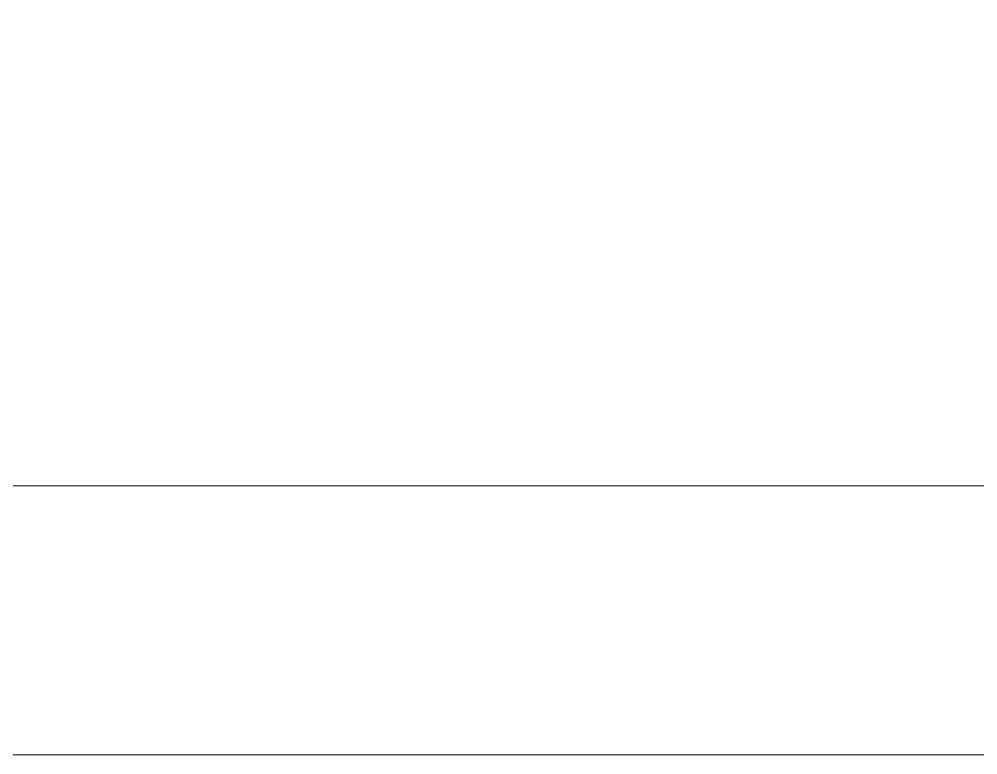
# Model space of a CAD drawing. Extents: x -225 to 1705, y -1183 to 75.
# Drawn here: x 1085.4 to 1146, y -737 to -690.5 of the extents above; entities that cross this region are included whole.
import ezdxf

# ---------------------------------------------------------------- set-up
doc = ezdxf.new("R2010")
doc.units = 0
doc.layers.add('IQ_200_3D', color=1, linetype='Continuous')

# ---------------------------------------------------------------- blocks, each defined once
blk = doc.blocks.new('RINSE_INT')
at = {"layer": 'IQ_200_3D', "lineweight": 18}
mesh = blk.add_polyface(dxfattribs=at)
corners = [(1120, -737, 1493), (0, -737, 1493), (0, -5, 1493), (1120, -5, 1493)]
mesh.append_faces([[corners[k] for k in face] for face in [(0, 1, 2, 3)]])
mesh = blk.add_polyface(dxfattribs=at)
corners = [(1120, -737, 1785), (1120, -5, 1785), (0, -5, 1785), (0, -737, 1785), (151, -41, 1785), (151.681, -35.824, 1785), (153.679, -31, 1785), (156.858, -26.858, 1785), (161, -23.679, 1785), (165.824, -21.681, 1785), (171, -21, 1785), (176.176, -21.681, 1785), (181, -23.679, 1785), (185.142, -26.858, 1785), (188.321, -31, 1785), (190.319, -35.824, 1785), (191, -41, 1785), (190.319, -46.176, 1785), (188.321, -51, 1785), (185.142, -55.142, 1785), (181, -58.32, 1785), (176.176, -60.319, 1785), (171, -61, 1785), (165.824, -60.319, 1785), (161, -58.32, 1785), (156.858, -55.142, 1785), (153.679, -51, 1785), (151.681, -46.176, 1785)]
mesh.append_faces([[corners[k] for k in face] for face in [(15, 1, 14), (7, 2, 6), (4, 2, 27), (23, 3, 22)]], dxfattribs={"vtx0": -1, "vtx1": -1})
mesh.append_faces([[corners[k] for k in face] for face in [(1, 15, 16), (1, 16, 17), (18, 0, 1, 17), (0, 18, 19, 3), (3, 20, 21), (3, 19, 20), (3, 21, 22), (2, 7, 8), (2, 4, 5), (2, 25, 26)]], dxfattribs={"vtx0": -1, "vtx2": -1})
mesh.append_faces([[corners[k] for k in face] for face in [(11, 12, 1), (13, 14, 1), (12, 13, 1), (9, 10, 2), (8, 9, 2), (5, 6, 2), (23, 24, 3), (26, 27, 2)]], dxfattribs={"vtx1": -1, "vtx2": -1})
mesh.append_faces([[corners[k] for k in face] for face in [(10, 11, 1, 2), (24, 25, 2, 3)]], dxfattribs={"vtx1": -1, "vtx3": -1})
mesh = blk.add_polyface(dxfattribs=at)
corners = [(3, -737, 1493), (1117, -737, 1493), (1117, -5, 1493), (3, -5, 1493)]
mesh.append_faces([[corners[k] for k in face] for face in [(0, 1, 2, 3)]])
mesh = blk.add_polyface(dxfattribs=at)
corners = [(3, -77, 150), (1117, -77, 150), (1117, -737, 150), (3, -737, 150)]
mesh.append_faces([[corners[k] for k in face] for face in [(0, 1, 2, 3)]])
mesh = blk.add_polyface(dxfattribs=at)
corners = [(3, -720, 710), (1117, -720, 710), (1117, -80, 710), (3, -80, 710)]
mesh.append_faces([[corners[k] for k in face] for face in [(0, 1, 2, 3)]])
mesh = blk.add_polyface(dxfattribs=at)
corners = [(3, -80, 1443), (1117, -80, 1443), (1117, -720, 1443), (3, -720, 1443)]
mesh.append_faces([[corners[k] for k in face] for face in [(0, 1, 2, 3)]])
mesh = blk.add_polyface(dxfattribs=at)
corners = [(3, -720, 1443), (1117, -720, 1443), (1117, -720, 710), (3, -720, 710)]
mesh.append_faces([[corners[k] for k in face] for face in [(0, 1, 2, 3)]])
mesh = blk.add_polyface(dxfattribs=at)
corners = [(1120, -737, 1785), (0, -737, 1785), (0, -737, 1493), (1120, -737, 1493)]
mesh.append_faces([[corners[k] for k in face] for face in [(0, 1, 2, 3)]])
mesh = blk.add_polyface(dxfattribs=at)
corners = [(3, -737, 150), (1117, -737, 150), (1117, -737, 1493), (3, -737, 1493)]
mesh.append_faces([[corners[k] for k in face] for face in [(0, 1, 2, 3)]])
mesh = blk.add_polyface(dxfattribs=at)
corners = [(1117, -794.5, 188), (347, -794.5, 188), (347, -737, 188), (1117, -737, 188)]
mesh.append_faces([[corners[k] for k in face] for face in [(0, 1, 2, 3)]])
mesh = blk.add_polyface(dxfattribs=at)
corners = [(1117, -737, 188), (347, -737, 188), (347, -737, 758.131), (1117, -737, 758.131)]
mesh.append_faces([[corners[k] for k in face] for face in [(0, 1, 2, 3)]])
mesh = blk.add_polyface(dxfattribs=at)
corners = [(1117, -737, 758.131), (347, -737, 758.131), (347, -793.853, 774.035), (1117, -793.853, 774.035)]
mesh.append_faces([[corners[k] for k in face] for face in [(0, 1, 2, 3)]])

msp = doc.modelspace()

# ---------------------------------------------------------------- block references
msp.add_blockref('RINSE_INT', (560, 0))

doc.saveas('drawing.dxf')
